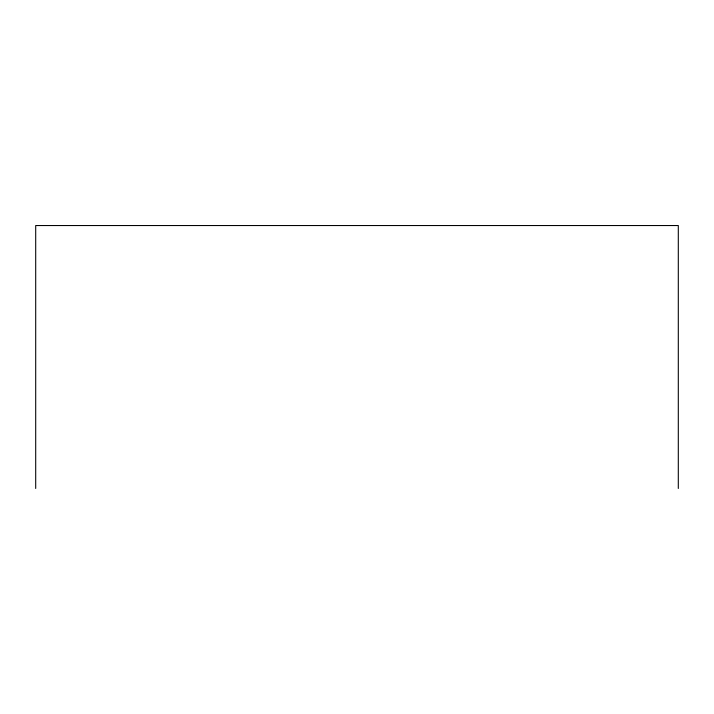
<?xml version="1.0" encoding="UTF-8"?>
<svg xmlns="http://www.w3.org/2000/svg" width="714" height="714" viewBox="0 0 714 714"><rect width="100%" height="100%" fill="white"/><g stroke="black" fill="none" stroke-linecap="round" stroke-linejoin="round"><path stroke-width="1.07" d="M678.3 488.465L678.3 225.535L35.7 225.535L35.7 488.465"/></g></svg>
